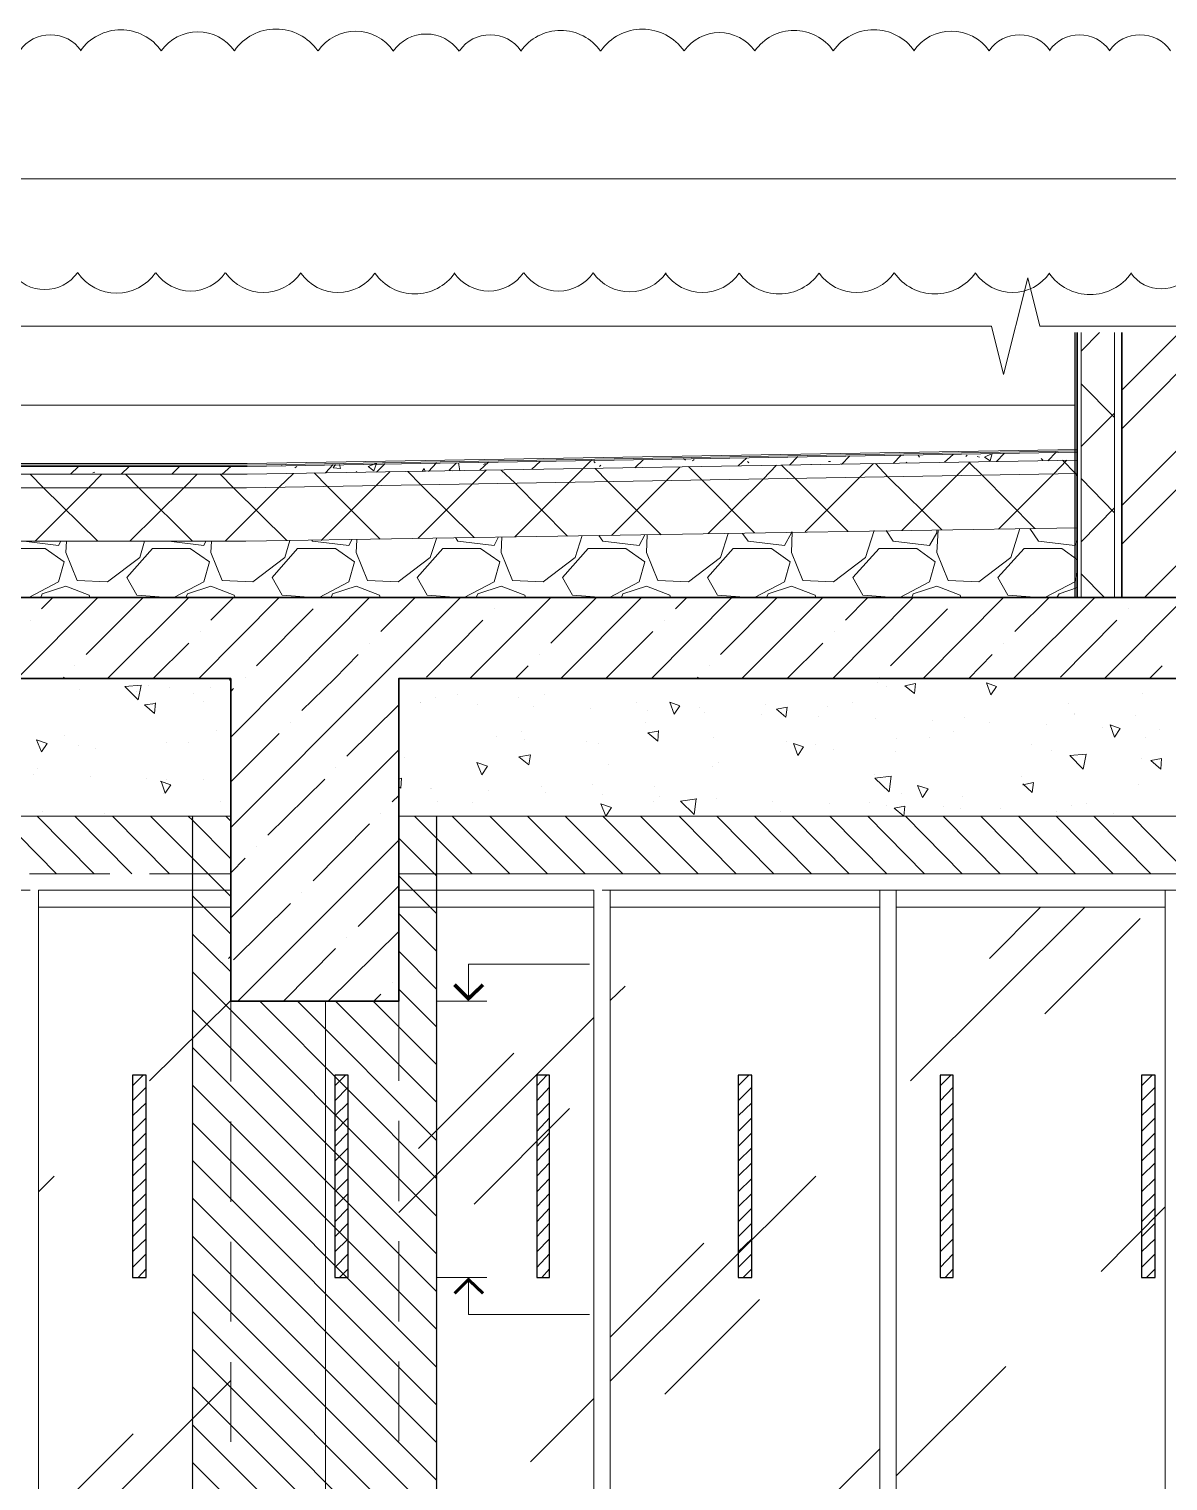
# Model space of a CAD drawing. Header units: millimetres. Extents: x -356862 to 418287, y 0 to 839748.
# Drawn here: x 323651 to 327039, y 785064 to 789381 of the extents above; entities that cross this region are included whole.
import ezdxf

# ---------------------------------------------------------------- set-up
doc = ezdxf.new("R2010")
doc.units = ezdxf.units.MM
doc.layers.add('PDF _Геометрия', color=7, linetype='Continuous', true_color=0xbababa)
doc.layers.add('PDF _Сплошная заливка', color=7, linetype='Continuous', true_color=0xf50000)

msp = doc.modelspace()

# ---------------------------------------------------------------- linework, layer by layer
at = {"layer": 'PDF _Геометрия', "color": 1, "lineweight": 20}
for points in [[(324509.543, 789316.6211, 0.520539998), (324261.5753, 789316.6211, 0.520539888), (324044.309, 789316.2771, 0.520539925), (323803.5331, 789316.3095)], [(326284.3729, 789316.3095, 0.520539925), (326043.3413, 789316.3095, 0.520539923), (325809.7029, 789315.9978, 0.520539928), (325599.5544, 789315.9655, 0.520539998), (325351.8412, 789316.6211)], [(326688.8843, 789316.8357, 0.52053993), (326506.8101, 789316.8357, 0.520539952), (326282.7671, 789316.5888)], [(324459.6285, 788655.1916, 0.520540001), (324679.8516, 788655.1916, 0.520539885), (324917.1606, 788655.4709)], [(325122.8416, 788655.8149, 0.520539899), (325329.1924, 788655.8149, 0.520539888), (325546.0967, 788656.4059)], [(325543.5436, 788655.1916, 0.520540001), (325763.7667, 788655.1916, 0.520539885), (326001.0757, 788655.4709, 0.520539952), (326224.8941, 788656.0921, 0.520539925), (326466.4369, 788656.3736)]]:
    msp.add_lwpolyline(points, format="xyb", dxfattribs=at)
at = {"layer": 'PDF _Геометрия', "color": 251, "lineweight": 20, "true_color": 0x545454}
msp.add_lwpolyline([(329223.6235, 785760.2643), (329213.0388, 785781.4336), (327686.7284, 788935.6675), (327593.5832, 788935.6675), (323205.1759, 788935.6675)], dxfattribs=at)
at = {"layer": 'PDF _Геометрия', "color": 7, "lineweight": 5}
for points in [[(335709.9138, 788497.4619), (335623.1195, 788497.4619), (326657.8977, 788497.4619), (326621.9098, 788641.4135), (326549.934, 788353.5103), (326513.9461, 788497.4619), (317546.6074, 788497.4619), (317459.813, 788497.4619)], [(326761.6276, 788478.4094), (326761.6276, 787690.9094)], [(326765.8614, 788478.4094), (326765.8614, 787690.9094)], [(326770.0953, 788478.4094), (326770.0953, 787690.9094)], [(326780.68, 788478.4094), (326780.68, 787690.9094)], [(326880.1759, 787690.9094), (326880.1759, 788478.4094), (326880.1759, 787690.9094)], [(323459.2082, 788262.482), (326761.6276, 788262.482)], [(326770.0953, 788131.232), (324299.6316, 788088.8933), (323450.7405, 788088.8933)], [(321149.6316, 787041.0103), (324250.9421, 787041.0103)], [(324750.5388, 787041.0103), (328950.5388, 787041.0103)], [(323651.8493, 786869.5385), (323891.063, 786869.5385)], [(324009.6114, 786869.5385), (324250.9421, 786869.5385)], [(324750.5388, 786869.5385), (328950.5388, 786869.5385)]]:
    msp.add_lwpolyline(points, dxfattribs=at)
at = {"layer": 'PDF _Геометрия', "color": 7, "lineweight": 30}
for points in [[(317546.6074, 787449.5788), (320650.0348, 787449.5788), (320650.0348, 786490.607), (321149.6316, 786490.607), (321149.6316, 787449.5788), (324250.9421, 787449.5788), (324250.9421, 786490.607), (324750.5388, 786490.607), (324750.5388, 787449.5788), (328950.5388, 787449.5788), (328950.5388, 786490.607), (329452.2526, 786490.607), (329452.2526, 787449.5788), (334952.0509, 787449.5788), (334952.0509, 787690.9094), (334952.0509, 788497.4619)], [(334702.2526, 788497.4619), (334702.2526, 787690.9094), (317546.6074, 787690.9094)], [(326901.3453, 788478.4094), (326901.3453, 787690.9094)]]:
    msp.add_lwpolyline(points, dxfattribs=at)
at = {"layer": 'PDF _Геометрия', "lineweight": 5}
for points in [[(326780.68, 788423.3691), (326835.7203, 788478.4094)], [(326901.3453, 788306.9377), (327074.934, 788480.5264)], [(326901.3453, 787963.9941), (327417.8776, 788480.5264)], [(326901.3453, 788192.6232), (327189.2485, 788480.5264)], [(326901.3453, 787849.6796), (327532.1921, 788480.5264)], [(326969.0872, 787690.9094), (327760.8211, 788480.5264)], [(326880.1759, 788226.4941), (326780.68, 788325.9901)], [(326780.68, 788139.6998), (326880.1759, 788239.1957)], [(324991.8695, 788069.8409), (325017.2727, 788093.1272)], [(325095.5993, 787870.849), (325258.6034, 788033.853), (325298.8251, 788074.0748), (325324.2284, 788099.478)], [(325146.4058, 788071.9578), (325171.809, 788095.2441)], [(325330.5792, 788095.2441), (325334.813, 788091.0103)], [(325453.3614, 788076.1917), (325478.7647, 788101.5949)], [(325597.313, 788103.7119), (325603.6638, 788099.478)], [(325624.8332, 788097.3611), (325629.0671, 788101.5949)], [(325760.3171, 788082.5425), (325785.7203, 788105.8288)], [(325787.8372, 788095.2441), (325792.0711, 788091.0103)], [(325912.7364, 788084.6594), (325938.1397, 788110.0627)], [(326029.1679, 788095.2441), (326035.5187, 788095.2441)], [(326067.2727, 788086.7764), (326092.6759, 788112.1796)], [(326221.809, 788088.8933), (326245.0953, 788114.2965)], [(326247.2122, 787889.9014), (326410.2163, 788052.9054), (326450.438, 788093.1272)], [(326259.9138, 788091.0103), (326262.0308, 788093.1272)], [(326295.9018, 788114.2965), (326300.1356, 788107.9457)], [(326374.2284, 788093.1272), (326399.6316, 788116.4135)], [(326437.7364, 788110.0627), (326441.9703, 788114.2965)], [(326643.0792, 787896.2522), (326486.4259, 788055.0224), (326446.2042, 788093.1272)], [(326471.6074, 788110.0627), (326477.9582, 788107.9457)], [(326528.7647, 788095.2441), (326552.0509, 788118.5304)], [(326535.1155, 787894.1353), (326698.1195, 788057.1393), (326738.3413, 788099.478)], [(326662.1316, 788103.7119), (326666.3655, 788099.478)], [(326681.184, 788097.3611), (326706.5872, 788122.7643)], [(326770.0953, 788052.9054), (326763.7445, 788059.2562), (326725.6397, 788099.478)], [(323855.0751, 787858.1474), (323694.188, 788016.9175), (323653.9663, 788057.1393)], [(323668.7848, 787858.1474), (323827.555, 788016.9175), (323867.7768, 788057.1393)], [(323774.6316, 788057.1393), (323797.9179, 788080.4256)], [(323840.2566, 788061.3732), (323846.6074, 788063.4901)], [(323924.934, 788057.1393), (323948.2203, 788080.4256)], [(324136.6276, 787858.1474), (323977.8574, 788016.9175), (323937.6356, 788057.1393)], [(323950.3372, 787858.1474), (324111.2243, 788016.9175), (324151.4461, 788057.1393)], [(323973.6235, 788080.4256), (323979.9743, 788080.4256)], [(324075.2364, 788057.1393), (324098.5227, 788080.4256)], [(324418.18, 787860.2643), (324259.4098, 788016.9175), (324219.188, 788057.1393)], [(324225.5388, 788057.1393), (324250.9421, 788080.4256)], [(324234.0066, 787858.1474), (324394.8937, 788019.0344), (324437.2324, 788059.2562)], [(324401.2445, 788082.5425), (324403.3614, 788082.5425)], [(324441.4663, 788076.1917), (324447.8171, 788080.4256)], [(324695.4985, 787864.4982), (324538.8453, 788021.1514), (324498.6235, 788061.3732)], [(324519.7929, 787860.2643), (324682.7969, 788023.2683), (324725.1356, 788065.607)], [(324532.4945, 788061.3732), (324555.7808, 788086.7764)], [(324574.8332, 788086.7764), (324576.9501, 788074.0748), (324555.7808, 788076.1917), (324562.1316, 788086.7764)], [(324623.5227, 788065.607), (324625.6397, 788063.4901)], [(324684.9138, 788088.8933), (324676.4461, 788067.724), (324659.5106, 788080.4256), (324682.7969, 788088.8933)], [(324684.9138, 788063.4901), (324710.3171, 788088.8933)], [(324974.934, 787868.732), (324816.1638, 788025.3853), (324778.059, 788065.607)], [(324807.6961, 787866.6151), (324970.7001, 788029.6191), (325010.9219, 788069.8409)], [(324820.3977, 788065.607), (324826.7485, 788074.0748), (324828.8655, 788065.607)], [(324839.4501, 788065.607), (324862.7364, 788091.0103)], [(324909.309, 788067.724), (324900.8413, 788069.8409), (324922.0106, 788091.0103)], [(324932.5953, 788067.724), (324928.3614, 788091.0103)], [(325002.4542, 788086.7764), (325008.805, 788088.8933)], [(325252.2526, 787872.9659), (325095.5993, 788031.7361), (325055.3776, 788069.8409)], [(325531.688, 787877.1998), (325372.9179, 788035.9699), (325334.813, 788074.0748)], [(325347.5147, 788080.4256), (325351.7485, 788084.6594)], [(325383.5026, 787875.0828), (325546.5066, 788038.0869), (325586.7284, 788078.3086)], [(325809.0066, 787883.5506), (325652.3534, 788040.2038), (325612.1316, 788080.4256)], [(325671.4058, 787881.4336), (325834.4098, 788042.3207), (325874.6316, 788084.6594)], [(326086.3251, 787887.7844), (325929.6719, 788044.4377), (325889.4501, 788084.6594)], [(325959.309, 787885.6675), (326122.313, 788048.6715), (326162.5348, 788088.8933)], [(325976.2445, 788086.7764), (325978.3614, 788086.7764)], [(326365.7606, 787892.0183), (326206.9905, 788048.6715), (326168.8856, 788088.8933)], [(326880.1759, 787942.8248), (326780.68, 788044.4377)], [(326780.68, 787856.0304), (326880.1759, 787957.6433)], [(325345.3977, 787875.0828), (325358.0993, 787858.1474), (325466.063, 787845.4457), (325482.9985, 787877.1998)], [(325489.3493, 787877.1998), (325487.2324, 787824.2764), (325521.1034, 787741.7159), (325612.1316, 787737.482), (325707.3937, 787809.4578), (325730.68, 787881.4336)], [(325773.0187, 787881.4336), (325789.9542, 787858.1474), (325897.9179, 787845.4457), (325919.0872, 787883.5506), (325919.0872, 787885.6675)], [(325921.2042, 787885.6675), (325919.0872, 787824.2764), (325952.9582, 787741.7159), (326043.9864, 787737.482), (326139.2485, 787809.4578), (326164.6518, 787889.9014)], [(326200.6397, 787889.9014), (326221.809, 787858.1474), (326329.7727, 787845.4457), (326350.9421, 787883.5506), (326350.9421, 787892.0183)], [(326355.1759, 787892.0183), (326350.9421, 787824.2764), (326384.813, 787741.7159), (326475.8413, 787737.482), (326571.1034, 787809.4578), (326598.6235, 787896.2522)], [(326628.2606, 787896.2522), (326653.6638, 787858.1474), (326761.6276, 787845.4457), (326770.0953, 787860.2643)], [(323630.68, 787690.9094), (323539.6518, 787697.2603), (323510.0147, 787750.1836), (323586.2243, 787836.978), (323698.4219, 787836.978), (323755.5792, 787796.7562), (323738.6437, 787737.482), (323649.7324, 787690.9094)], [(323634.9138, 787858.1474), (323738.6437, 787845.4457), (323744.9945, 787858.1474)], [(323761.93, 787858.1474), (323759.813, 787824.2764), (323793.684, 787741.7159), (323884.7122, 787737.482), (323979.9743, 787809.4578), (323994.7929, 787858.1474)], [(324064.6518, 787690.9094), (323971.5066, 787697.2603), (323941.8695, 787750.1836), (324018.0792, 787836.978), (324130.2768, 787836.978), (324187.434, 787796.7562), (324170.4985, 787737.482), (324081.5872, 787690.9094)], [(324066.7687, 787858.1474), (324170.4985, 787845.4457), (324176.8493, 787858.1474)], [(324193.7848, 787858.1474), (324191.6679, 787824.2764), (324225.5388, 787741.7159), (324316.5671, 787737.482), (324411.8292, 787809.4578), (324426.6477, 787860.2643)], [(324496.5066, 787690.9094), (324403.3614, 787697.2603), (324373.7243, 787750.1836), (324449.934, 787836.978), (324562.1316, 787836.978), (324619.2888, 787796.7562), (324602.3534, 787737.482), (324513.4421, 787690.9094)], [(324492.2727, 787860.2643), (324494.3897, 787858.1474), (324602.3534, 787845.4457), (324610.8211, 787862.3812)], [(324625.6397, 787862.3812), (324623.5227, 787824.2764), (324657.3937, 787741.7159), (324748.4219, 787737.482), (324843.684, 787809.4578), (324862.7364, 787866.6151)], [(324928.3614, 787690.9094), (324835.2163, 787697.2603), (324805.5792, 787750.1836), (324881.7888, 787836.978), (324993.9864, 787836.978), (325051.1437, 787796.7562), (325034.2082, 787737.482), (324945.2969, 787690.9094)], [(324919.8937, 787868.732), (324926.2445, 787858.1474), (325034.2082, 787845.4457), (325046.9098, 787870.849)], [(325057.4945, 787870.849), (325055.3776, 787824.2764), (325089.2485, 787741.7159), (325180.2768, 787737.482), (325275.5388, 787809.4578), (325296.7082, 787875.0828)], [(325360.2163, 787690.9094), (325267.0711, 787697.2603), (325237.434, 787750.1836), (325313.6437, 787836.978), (325425.8413, 787836.978), (325482.9985, 787796.7562), (325466.063, 787737.482), (325377.1518, 787690.9094)], [(325792.0711, 787690.9094), (325698.9259, 787697.2603), (325669.2888, 787750.1836), (325745.4985, 787836.978), (325859.813, 787836.978), (325914.8534, 787796.7562), (325897.9179, 787737.482), (325809.0066, 787690.9094)], [(326223.9259, 787690.9094), (326130.7808, 787697.2603), (326101.1437, 787750.1836), (326179.4703, 787836.978), (326291.6679, 787836.978), (326346.7082, 787796.7562), (326329.7727, 787737.482), (326240.8614, 787690.9094)], [(326655.7808, 787690.9094), (326562.6356, 787697.2603), (326532.9985, 787750.1836), (326611.3251, 787836.978), (326723.5227, 787836.978), (326770.0953, 787803.107)], [(326770.0953, 787765.0022), (326761.6276, 787737.482), (326672.7163, 787690.9094)], [(326850.5388, 787690.9094), (326780.68, 787760.7683)], [(323685.7203, 787690.9094), (323689.9542, 787701.4941), (323759.813, 787724.7804), (323829.6719, 787697.2603), (323831.7888, 787690.9094)], [(324117.5751, 787690.9094), (324121.809, 787701.4941), (324191.6679, 787724.7804), (324261.5268, 787697.2603), (324263.6437, 787690.9094)], [(324549.43, 787690.9094), (324553.6638, 787701.4941), (324623.5227, 787724.7804), (324693.3816, 787697.2603), (324695.4985, 787690.9094)], [(324981.2848, 787690.9094), (324985.5187, 787701.4941), (325055.3776, 787724.7804), (325125.2364, 787697.2603), (325127.3534, 787690.9094)], [(325413.1397, 787690.9094), (325417.3735, 787701.4941), (325487.2324, 787724.7804), (325557.0913, 787697.2603), (325559.2082, 787690.9094)], [(325844.9945, 787690.9094), (325849.2284, 787701.4941), (325919.0872, 787724.7804), (325988.9461, 787697.2603), (325991.063, 787690.9094)], [(326276.8493, 787690.9094), (326281.0832, 787701.4941), (326350.9421, 787724.7804), (326420.8009, 787697.2603), (326422.9179, 787690.9094)], [(326708.7042, 787690.9094), (326715.055, 787701.4941), (326770.0953, 787720.5465)], [(323615.8614, 787449.5788), (323855.0751, 787690.9094)], [(323687.8372, 787657.0385), (323721.7082, 787690.9094)], [(323821.2042, 787521.5546), (323990.559, 787690.9094)], [(323884.7122, 787449.5788), (324126.0429, 787690.9094)], [(324155.68, 787449.5788), (324394.8937, 787690.9094)], [(324191.6679, 787623.1675), (324259.4098, 787690.9094)], [(324250.9421, 787275.9901), (324424.5308, 787449.5788), (324663.7445, 787690.9094)], [(324250.9421, 787007.1393), (324693.3816, 787449.5788), (324934.7122, 787690.9094)], [(324530.3776, 787690.9094), (324530.3776, 787690.9094)], [(324697.6155, 787589.2965), (324799.2284, 787690.9094)], [(324962.2324, 787449.5788), (325203.563, 787690.9094)], [(325068.0792, 787690.9094), (325068.0792, 787690.9094)], [(325203.563, 787555.4256), (325339.0469, 787690.9094)], [(325233.2001, 787449.5788), (325472.4138, 787690.9094)], [(325502.0509, 787449.5788), (325741.2647, 787690.9094)], [(325574.0268, 787657.0385), (325607.8977, 787690.9094)], [(325707.3937, 787521.5546), (325876.7485, 787690.9094)], [(325770.9018, 787449.5788), (326012.2324, 787690.9094)], [(326041.8695, 787449.5788), (326281.0832, 787690.9094)], [(326079.9743, 787623.1675), (326145.5993, 787690.9094)], [(326310.7203, 787449.5788), (326549.934, 787690.9094)], [(326416.5671, 787690.9094), (326416.5671, 787690.9094)], [(326579.5711, 787449.5788), (326820.9018, 787690.9094)], [(326583.805, 787589.2965), (326685.4179, 787690.9094)], [(326850.5388, 787449.5788), (327089.7526, 787690.9094)], [(326954.2687, 787690.9094), (326954.2687, 787690.9094)], [(323653.9663, 787623.1675), (323653.9663, 787623.1675)], [(324327.1518, 787487.6836), (324496.5066, 787657.0385)], [(324833.0993, 787453.8127), (325000.3372, 787623.1675)], [(325034.2082, 787657.0385), (325034.2082, 787657.0385)], [(325540.1558, 787623.1675), (325540.1558, 787623.1675)], [(326213.3413, 787487.6836), (326382.6961, 787657.0385)], [(326719.2888, 787453.8127), (326886.5268, 787623.1675)], [(326920.3977, 787657.0385), (326920.3977, 787657.0385)], [(324159.9138, 787589.2965), (324159.9138, 787589.2965)], [(325366.5671, 787449.5788), (325506.2848, 787589.2965)], [(326046.1034, 787589.2965), (326046.1034, 787589.2965)], [(324020.1961, 787449.5788), (324126.0429, 787555.4256)], [(324663.7445, 787555.4256), (324663.7445, 787555.4256)], [(325906.3856, 787449.5788), (326012.2324, 787555.4256)], [(326549.934, 787555.4256), (326549.934, 787555.4256)], [(324462.6356, 787354.3167), (324560.0147, 787449.5788), (324629.8735, 787521.5546)], [(325169.6921, 787521.5546), (325169.6921, 787521.5546)], [(326446.2042, 787449.5788), (326516.063, 787521.5546)], [(323751.3453, 787449.5788), (323755.5792, 787453.8127)], [(323787.3332, 787487.6836), (323787.3332, 787487.6836)], [(324293.2808, 787453.8127), (324293.2808, 787453.8127)], [(325097.7163, 787449.5788), (325135.8211, 787487.6836)], [(325637.5348, 787449.5788), (325641.7687, 787453.8127)], [(325675.6397, 787487.6836), (325675.6397, 787487.6836)], [(326179.4703, 787453.8127), (326179.4703, 787453.8127)], [(326983.9058, 787449.5788), (327022.0106, 787487.6836)], [(324250.9421, 787411.474), (324259.4098, 787419.9417)], [(324596.0026, 787218.8328), (324750.5388, 787371.2522)], [(324428.7647, 787320.4457), (324428.7647, 787320.4457)], [(324250.9421, 787142.6232), (324394.8937, 787286.5748)], [(324250.9421, 786738.2885), (324750.5388, 787237.8853)], [(324361.0227, 786983.853), (324530.3776, 787151.0909)], [(324562.1316, 787184.9619), (324562.1316, 787184.9619)], [(324731.4864, 787083.349), (324750.5388, 787102.4014)], [(324496.5066, 786848.3691), (324663.7445, 787017.724)], [(324697.6155, 787049.478), (324697.6155, 787049.478)], [(324272.1114, 786490.607), (324750.5388, 786969.0344)], [(324327.1518, 786949.982), (324327.1518, 786949.982)], [(324250.9421, 786871.6554), (324293.2808, 786916.1111)], [(324462.6356, 786814.4982), (324462.6356, 786814.4982)], [(324629.8735, 786712.8853), (324750.5388, 786833.5506)], [(324259.4098, 786613.3893), (324428.7647, 786780.6272)], [(324540.9622, 786490.607), (324750.5388, 786698.0667)], [(324596.0026, 786679.0143), (324596.0026, 786679.0143)], [(324407.5953, 786490.607), (324562.1316, 786647.2603)], [(324731.4864, 786545.6474), (324731.4864, 786545.6474)], [(324676.4461, 786490.607), (324697.6155, 786511.7764)]]:
    msp.add_lwpolyline(points, dxfattribs=at)
at = {"layer": 'PDF _Геометрия', "color": 7, "lineweight": 20}
for points in [[(326770.0953, 788126.9982), (324299.6316, 788084.6594), (323450.7405, 788084.6594)], [(326770.0953, 788122.7643), (324299.6316, 788080.4256), (323450.7405, 788080.4256)], [(326770.0953, 788099.478), (324299.6316, 788057.1393), (323450.7405, 788057.1393)], [(326770.0953, 788059.2562), (324297.5147, 788016.9175), (323450.7405, 788016.9175)], [(326770.0953, 787898.3691), (324295.3977, 787858.1474), (323450.7405, 787858.1474)]]:
    msp.add_lwpolyline(points, dxfattribs=at)
at = {"layer": 'PDF _Геометрия', "lineweight": 5}
msp.add_lwpolyline([(326516.063, 788118.5304), (326509.7122, 788097.3611), (326492.7768, 788107.9457)], close=True, dxfattribs=at)
at = {"layer": 'PDF _Геометрия', "color": 7, "lineweight": 5}
for points in [[(321149.6316, 787449.5788), (324250.9421, 787449.5788), (324250.9421, 787041.0103), (321149.6316, 787041.0103)], [(324750.5388, 787449.5788), (328950.5388, 787449.5788), (328950.5388, 787041.0103), (324750.5388, 787041.0103)]]:
    msp.add_lwpolyline(points, close=True, dxfattribs=at)
at = {"layer": 'PDF _Геометрия', "color": 254, "lineweight": 5, "true_color": 0xdcdcdc}
for points in [[(324250.9421, 787438.9941), (324246.7082, 787447.4619), (324250.9421, 787445.3449)], [(323800.0348, 787417.8248), (323800.0348, 787417.8248)], [(323969.3897, 787411.474), (323969.3897, 787411.474)], [(324007.4945, 787428.4094), (324007.4945, 787428.4094)], [(324068.8856, 787422.0586), (324068.8856, 787422.0586)], [(324138.7445, 787405.1232), (324138.7445, 787405.1232)], [(324191.6679, 787422.0586), (324191.6679, 787422.0586)], [(326175.2364, 787436.8772), (326175.2364, 787436.8772)], [(326202.7566, 787426.2925), (326202.7566, 787426.2925)], [(326962.7364, 787405.1232), (326962.7364, 787405.1232)], [(324026.5469, 787377.603), (324024.43, 787345.849), (323994.7929, 787371.2522), (324026.5469, 787375.4861)], [(324170.4985, 787381.8369), (324170.4985, 787381.8369)], [(324814.0469, 787379.7199), (324814.0469, 787379.7199)], [(324816.1638, 787379.7199), (324816.1638, 787379.7199)], [(324858.5026, 787392.4215), (324858.5026, 787392.4215)], [(324926.2445, 787400.8893), (324926.2445, 787400.8893)], [(324985.5187, 787373.3691), (324985.5187, 787373.3691)], [(325108.3009, 787394.5385), (325108.3009, 787394.5385)], [(325152.7566, 787367.0183), (325152.7566, 787367.0183)], [(325184.5106, 787400.8893), (325184.5106, 787400.8893)], [(325322.1114, 787360.6675), (325322.1114, 787360.6675)], [(325457.5953, 787377.603), (325457.5953, 787377.603)], [(325646.0026, 787364.9014), (325646.0026, 787364.9014)], [(325842.8776, 787373.3691), (325842.8776, 787373.3691)], [(326027.0509, 787367.0183), (326027.0509, 787367.0183)], [(326101.1437, 787377.603), (326101.1437, 787377.603)], [(326742.5751, 787375.4861), (326742.5751, 787375.4861)], [(325485.1155, 787320.4457), (325485.1155, 787320.4457)], [(325491.4663, 787354.3167), (325491.4663, 787354.3167)], [(325660.8211, 787347.9659), (325660.8211, 787347.9659)], [(325830.1759, 787343.732), (325830.1759, 787343.732)], [(325999.5308, 787337.3812), (325999.5308, 787337.3812)], [(326168.8856, 787331.0304), (326168.8856, 787331.0304)], [(326338.2405, 787324.6796), (326338.2405, 787324.6796)], [(326433.5026, 787335.2643), (326433.5026, 787335.2643)], [(326507.5953, 787318.3288), (326507.5953, 787318.3288)], [(326761.6276, 787345.849), (326761.6276, 787345.849)], [(326761.6276, 787343.732), (326761.6276, 787343.732)], [(326943.684, 787339.4982), (326943.684, 787339.4982)], [(323755.5792, 787280.224), (323755.5792, 787280.224)], [(324208.6034, 787295.0425), (324208.6034, 787295.0425)], [(325042.6759, 787278.107), (325042.6759, 787278.107)], [(325116.7687, 787292.9256), (325116.7687, 787292.9256)], [(325523.2203, 787295.0425), (325521.1034, 787263.2885), (325491.4663, 787288.6917), (325523.2203, 787292.9256)], [(325686.2243, 787275.9901), (325686.2243, 787275.9901)], [(326329.7727, 787273.8732), (326329.7727, 787273.8732)], [(326401.7485, 787292.9256), (326401.7485, 787292.9256)], [(326676.9501, 787311.978), (326676.9501, 787311.978)], [(326844.188, 787305.6272), (326844.188, 787305.6272)], [(326973.3211, 787273.8732), (326973.3211, 787273.8732)], [(327013.5429, 787299.2764), (327013.5429, 787299.2764)], [(323797.9179, 787250.5869), (323797.9179, 787250.5869)], [(323848.7243, 787242.1191), (323848.7243, 787242.1191)], [(324058.3009, 787259.0546), (324058.3009, 787259.0546)], [(324126.0429, 787259.0546), (324126.0429, 787259.0546)], [(325125.2364, 787267.5224), (325125.2364, 787267.5224)], [(325309.4098, 787261.1715), (325309.4098, 787261.1715)], [(325345.3977, 787256.9377), (325345.3977, 787256.9377)], [(325904.2687, 787263.2885), (325904.2687, 787263.2885)], [(325988.9461, 787254.8207), (325988.9461, 787254.8207)], [(326043.9864, 787240.0022), (326043.9864, 787240.0022)], [(326228.1598, 787233.6514), (326228.1598, 787233.6514)], [(326232.3937, 787271.7562), (326232.3937, 787271.7562)], [(326632.4945, 787254.8207), (326632.4945, 787254.8207)], [(326693.8856, 787235.7683), (326693.8856, 787235.7683)], [(324767.4743, 787214.599), (324767.4743, 787214.599)], [(325375.0348, 787193.4296), (325375.0348, 787193.4296)], [(325684.1074, 787187.0788), (325684.1074, 787187.0788)], [(325703.1598, 787199.7804), (325703.1598, 787199.7804)], [(326960.6195, 787212.482), (326960.6195, 787212.482)], [(323664.5509, 787165.9094), (323664.5509, 787165.9094)], [(323675.1356, 787182.8449), (323675.1356, 787182.8449)], [(323833.9058, 787159.5586), (323833.9058, 787159.5586)], [(324001.1437, 787153.2078), (324001.1437, 787153.2078)], [(324041.3655, 787144.7401), (324073.1195, 787134.1554), (324056.184, 787108.7522), (324043.4824, 787144.7401)], [(324058.3009, 787151.0909), (324058.3009, 787151.0909)], [(324170.4985, 787148.974), (324170.4985, 787148.974)], [(324750.5388, 787151.0909), (324759.0066, 787153.2078), (324756.8897, 787123.5707), (324750.5388, 787127.8046)], [(326164.6518, 787163.7925), (326164.6518, 787163.7925)], [(326602.8574, 787159.5586), (326602.8574, 787159.5586)], [(324049.8332, 787108.7522), (324049.8332, 787108.7522)], [(324845.8009, 787121.4538), (324845.8009, 787121.4538)], [(324847.9179, 787123.5707), (324847.9179, 787123.5707)], [(325017.2727, 787117.2199), (325017.2727, 787117.2199)], [(325173.9259, 787129.9215), (325173.9259, 787129.9215)], [(325186.6276, 787110.8691), (325186.6276, 787110.8691)], [(325326.3453, 787134.1554), (325326.3453, 787134.1554)], [(325355.9824, 787104.5183), (325355.9824, 787104.5183)], [(325510.5187, 787127.8046), (325510.5187, 787127.8046)], [(326245.0953, 787106.6353), (326245.0953, 787106.6353)], [(326427.1518, 787100.2844), (326427.1518, 787100.2844)], [(326607.0913, 787134.1554), (326638.8453, 787140.5062), (326634.6114, 787110.8691), (326607.0913, 787136.2724)], [(326952.1518, 787134.1554), (326952.1518, 787134.1554)], [(324221.305, 787085.4659), (324221.305, 787085.4659)], [(324864.8534, 787083.349), (324864.8534, 787083.349)], [(324968.5832, 787081.232), (324968.5832, 787081.232)], [(325508.4018, 787083.349), (325508.4018, 787083.349)], [(325525.3372, 787098.1675), (325525.3372, 787098.1675)], [(325635.4179, 787091.8167), (325629.0671, 787045.2441), (325588.8453, 787085.4659), (325637.5348, 787091.8167)], [(325635.4179, 787093.9336), (325635.4179, 787093.9336)], [(325694.6921, 787091.8167), (325694.6921, 787091.8167)], [(325861.93, 787085.4659), (325861.93, 787085.4659)], [(326031.2848, 787079.1151), (326031.2848, 787079.1151)], [(326151.9501, 787081.232), (326151.9501, 787081.232)], [(326200.6397, 787072.7643), (326200.6397, 787072.7643)], [(326369.9945, 787068.5304), (326369.9945, 787068.5304)], [(326422.9179, 787064.2965), (326422.9179, 787064.2965)], [(326539.3493, 787062.1796), (326539.3493, 787062.1796)], [(326751.0429, 787072.7643), (326751.0429, 787072.7643)], [(326795.4985, 787079.1151), (326795.4985, 787079.1151)], [(323692.0711, 787055.8288), (323692.0711, 787055.8288)], [(323874.1276, 787049.478), (323874.1276, 787049.478)], [(325885.2163, 787053.7119), (325885.2163, 787053.7119)], [(326708.7042, 787055.8288), (326708.7042, 787055.8288)], [(326878.059, 787049.478), (326878.059, 787049.478)], [(326272.6155, 786253.5103), (326791.2647, 786770.0425)], [(326507.5953, 786617.6232), (326660.0147, 786770.0425)], [(326672.7163, 786452.5022), (326956.3856, 786736.1715)], [(324244.5913, 786617.6232), (324250.9421, 786623.974)], [(325379.2687, 786492.724), (325423.7243, 786535.0627)], [(324009.6114, 786253.5103), (324250.9421, 786492.724)], [(324750.5388, 785861.8772), (325330.5792, 786441.9175)], [(324809.813, 786052.4014), (325093.4824, 786336.0707)], [(324974.934, 785887.2804), (325258.6034, 786170.9498)], [(323679.3695, 785923.2683), (323725.9421, 785969.8409)], [(325379.2687, 785360.1635), (325991.063, 785969.8409)], [(326839.9542, 785686.1715), (327030.4784, 785878.8127)], [(325379.2687, 785491.4135), (325658.7042, 785770.849)], [(325542.2727, 785322.0586), (325823.8251, 785603.6111)], [(326230.2768, 785078.6111), (326556.2848, 785404.6191)], [(323679.3695, 784790.7078), (324250.9421, 785362.2804)], [(325142.1719, 785120.9498), (325330.5792, 785309.357)], [(323679.3695, 784921.9578), (323960.9219, 785203.5103)], [(325942.3735, 784921.9578), (326181.5872, 785159.0546)]]:
    msp.add_lwpolyline(points, dxfattribs=at)
for points in [[(323984.2082, 787430.5264), (323975.7405, 787386.0707), (323935.5187, 787426.2925)], [(326255.68, 787428.4094), (326287.434, 787434.7603), (326285.3171, 787405.1232)], [(326499.1276, 787436.8772), (326528.7647, 787426.2925), (326511.8292, 787400.8893)], [(325557.0913, 787379.7199), (325586.7284, 787369.1353), (325569.7929, 787343.732)], [(325874.6316, 787358.5506), (325906.3856, 787364.9014), (325902.1518, 787335.2643)], [(326867.4743, 787311.978), (326897.1114, 787301.3933), (326880.1759, 787275.9901)], [(323673.0187, 787267.5224), (323704.7727, 787256.9377), (323687.8372, 787231.5344)], [(325925.438, 787256.9377), (325955.0751, 787246.353), (325938.1397, 787220.9498)], [(324983.4018, 787199.7804), (325015.1558, 787189.1957), (324998.2203, 787163.7925)], [(325108.3009, 787216.7159), (325142.1719, 787223.0667), (325137.938, 787193.4296)], [(326795.4985, 787225.1836), (326787.0308, 787180.728), (326746.809, 787220.9498)], [(326988.1397, 787206.1312), (327019.8937, 787212.482), (327017.7768, 787180.728)], [(326215.4582, 787159.5586), (326209.1074, 787112.9861), (326166.7687, 787153.2078)], [(326293.7848, 787132.0385), (326325.5388, 787121.4538), (326308.6034, 787096.0506)], [(325351.7485, 787076.9982), (325383.5026, 787066.4135), (325366.5671, 787041.0103)], [(326223.9259, 787064.2965), (326255.68, 787070.6474), (326253.563, 787041.0103)]]:
    msp.add_lwpolyline(points, close=True, dxfattribs=at)
at = {"layer": 'PDF _Геометрия', "color": 161, "lineweight": 9, "true_color": 0x7f9fff}
for points in [[(323732.2929, 786869.5385), (323562.938, 787041.0103)], [(323844.4905, 786869.5385), (323675.1356, 787041.0103)], [(323956.688, 786869.5385), (323787.3332, 787041.0103)], [(324068.8856, 786869.5385), (323899.5308, 787041.0103)], [(324250.9421, 786801.7965), (324136.6276, 786916.1111), (324011.7284, 787041.0103)], [(324250.9421, 786913.9941), (324136.6276, 787028.3086), (324123.9259, 787041.0103)], [(324250.9421, 787026.1917), (324236.1235, 787041.0103)], [(324968.5832, 786869.5385), (324862.7364, 786975.3853), (324797.1114, 787041.0103)], [(325080.7808, 786869.5385), (324909.309, 787041.0103)], [(325192.9784, 786869.5385), (325021.5066, 787041.0103)], [(325305.1759, 786869.5385), (325133.7042, 787041.0103)], [(325417.3735, 786869.5385), (325245.9018, 787041.0103)], [(325529.5711, 786869.5385), (325358.0993, 787041.0103)], [(325641.7687, 786869.5385), (325470.2969, 787041.0103)], [(325753.9663, 786869.5385), (325584.6114, 787041.0103)], [(325866.1638, 786869.5385), (325696.809, 787041.0103)], [(325978.3614, 786869.5385), (325809.0066, 787041.0103)], [(326090.559, 786869.5385), (325921.2042, 787041.0103)], [(326202.7566, 786869.5385), (326033.4018, 787041.0103)], [(326314.9542, 786869.5385), (326145.5993, 787041.0103)], [(326427.1518, 786869.5385), (326257.7969, 787041.0103)], [(326539.3493, 786869.5385), (326369.9945, 787041.0103)], [(326651.5469, 786869.5385), (326482.1921, 787041.0103)], [(326763.7445, 786869.5385), (326594.3897, 787041.0103)], [(326875.9421, 786869.5385), (326706.5872, 787041.0103)], [(326988.1397, 786869.5385), (326818.7848, 787041.0103)], [(327100.3372, 786869.5385), (326930.9824, 787041.0103)], [(324862.7364, 786863.1877), (324750.5388, 786975.3853)], [(324862.7364, 786750.9901), (324750.5388, 786863.1877)], [(324250.9421, 786689.599), (324136.6276, 786803.9135)], [(324862.7364, 786638.7925), (324750.5388, 786750.9901)], [(324250.9421, 786577.4014), (324136.6276, 786689.599)], [(324862.7364, 786526.5949), (324750.5388, 786638.7925)], [(324862.7364, 785851.2925), (324136.6276, 786577.4014)], [(324862.7364, 786414.3974), (324750.5388, 786526.5949)], [(324862.7364, 785739.0949), (324136.6276, 786465.2038)], [(324862.7364, 785963.4901), (324337.7364, 786490.607)], [(324862.7364, 786075.6877), (324449.934, 786490.607)], [(324862.7364, 786190.0022), (324562.1316, 786490.607)], [(324862.7364, 786302.1998), (324674.3292, 786490.607)], [(324862.7364, 785626.8974), (324136.6276, 786353.0062)], [(324862.7364, 785514.6998), (324136.6276, 786240.8086)], [(324862.7364, 785402.5022), (324136.6276, 786128.6111)], [(324862.7364, 785290.3046), (324136.6276, 786016.4135)], [(324862.7364, 785178.107), (324136.6276, 785904.2159)], [(324862.7364, 785065.9094), (324136.6276, 785792.0183)], [(324862.7364, 784953.7119), (324136.6276, 785679.8207)], [(324862.7364, 784841.5143), (324136.6276, 785567.6232)], [(324862.7364, 784729.3167), (324136.6276, 785455.4256)], [(324862.7364, 784617.1191), (324136.6276, 785343.228)], [(324862.7364, 784504.9215), (324136.6276, 785231.0304)], [(324862.7364, 784392.724), (324136.6276, 785118.8328)]]:
    msp.add_lwpolyline(points, dxfattribs=at)
at = {"layer": 'PDF _Геометрия', "color": 7, "lineweight": 18}
msp.add_lwpolyline([(324136.6276, 787041.0103), (324250.9421, 787041.0103), (324250.9421, 786490.607), (324750.5388, 786490.607), (324750.5388, 787041.0103), (324862.7364, 787041.0103), (324862.7364, 779968.3288), (324449.934, 779968.3288), (324136.6276, 779968.3288)], close=True, dxfattribs=at)
at = {"layer": 'PDF _Геометрия', "lineweight": 18}
msp.add_lwpolyline([(324862.7364, 786869.5385), (328838.3413, 786869.5385), (328838.3413, 787041.0103), (324862.7364, 787041.0103)], close=True, dxfattribs=at)
at = {"layer": 'PDF _Геометрия', "color": 252, "lineweight": 5, "true_color": 0x989898}
for points in [[(323653.9663, 786820.849), (322805.0751, 786820.849), (321928.6638, 786820.849), (321928.6638, 786869.5385), (321928.6638, 786795.4457), (321928.6638, 783488.7925), (321928.6638, 786795.4457)], [(324250.9421, 786770.0425), (323679.3695, 786770.0425), (323679.3695, 786820.849), (324250.9421, 786820.849)], [(324750.5388, 786820.849), (325330.5792, 786820.849), (325330.5792, 786770.0425), (324750.5388, 786770.0425)], [(327906.8897, 786820.849), (327055.8816, 786820.849), (326204.8735, 786820.849), (325355.9824, 786820.849)], [(323679.3695, 786795.4457), (323679.3695, 783488.7925)], [(325330.5792, 786795.4457), (325330.5792, 783488.7925)], [(325379.2687, 786795.4457), (325379.2687, 783488.7925)], [(326181.5872, 786795.4457), (326181.5872, 783488.7925)], [(326230.2768, 786795.4457), (326230.2768, 783488.7925)], [(327030.4784, 786795.4457), (327030.4784, 783488.7925)]]:
    msp.add_lwpolyline(points, dxfattribs=at)
for points in [[(325379.2687, 786770.0425), (325379.2687, 786820.849), (326181.5872, 786820.849), (326181.5872, 786770.0425)], [(326230.2768, 786770.0425), (326230.2768, 786820.849), (327030.4784, 786820.849), (327030.4784, 786770.0425)]]:
    msp.add_lwpolyline(points, close=True, dxfattribs=at)
at = {"layer": 'PDF _Геометрия', "color": 112, "lineweight": 5, "true_color": 0x00b85c}
for points in [[(324957.9985, 786490.607), (324957.9985, 786600.6877), (325317.8776, 786600.6877)], [(324864.8534, 786490.607), (325013.0388, 786490.607)], [(324864.8534, 785669.2361), (325013.0388, 785669.2361)], [(324957.9985, 785669.2361), (324957.9985, 785559.1554), (325317.8776, 785559.1554)]]:
    msp.add_lwpolyline(points, dxfattribs=at)
at = {"layer": 'PDF _Геометрия', "color": 112, "lineweight": 0, "true_color": 0x00b85c}
for points, const_width in [([(325001.3957, 786539.2965), (324957.9985, 786498.0163), (324916.7183, 786539.2965)], 10.7191), ([(325001.3957, 785621.605), (324957.9985, 785662.8853), (324916.7183, 785621.605)], 9.1878)]:
    msp.add_lwpolyline(points, dxfattribs=dict(at, const_width=const_width))
at = {"layer": 'PDF _Геометрия', "color": 7, "lineweight": 9}
for points in [[(324250.9421, 786490.607), (324250.9421, 786251.3933)], [(324750.5388, 786490.607), (324750.5388, 786253.5103)], [(324250.9421, 786132.8449), (324250.9421, 785893.6312)], [(324750.5388, 786134.9619), (324750.5388, 785895.7482)], [(324250.9421, 785775.0828), (324250.9421, 785537.9861)], [(324750.5388, 785777.1998), (324750.5388, 785537.9861)], [(324250.9421, 785417.3207), (324250.9421, 785180.224)], [(324750.5388, 785419.4377), (324750.5388, 785182.3409)]]:
    msp.add_lwpolyline(points, dxfattribs=at)
at = {"layer": 'PDF _Геометрия', "color": 252, "lineweight": 18, "true_color": 0x989898}
msp.add_lwpolyline([(324532.4945, 783186.0707), (324532.4945, 786490.607)], dxfattribs=at)
at = {"layer": 'PDF _Геометрия', "color": 141, "lineweight": 0, "true_color": 0xaed2f4}
for points in [[(323958.805, 786238.6917), (323990.559, 786270.4457)], [(324560.0147, 786238.6917), (324591.7687, 786270.4457)], [(325161.2243, 786238.6917), (325190.8614, 786270.4457)], [(325760.3171, 786238.6917), (325792.0711, 786270.4457)], [(326361.5268, 786238.6917), (326393.2808, 786270.4457)], [(326960.6195, 786238.6917), (326992.3735, 786270.4457)], [(323958.805, 786194.2361), (323999.0268, 786234.4578)], [(324560.0147, 786194.2361), (324600.2364, 786234.4578)], [(325161.2243, 786194.2361), (325199.3292, 786234.4578)], [(325760.3171, 786194.2361), (325800.5388, 786234.4578)], [(326361.5268, 786194.2361), (326399.6316, 786234.4578)], [(326960.6195, 786194.2361), (327000.8413, 786234.4578)], [(323958.805, 786149.7804), (323999.0268, 786187.8853)], [(324560.0147, 786149.7804), (324600.2364, 786187.8853)], [(325161.2243, 786149.7804), (325199.3292, 786187.8853)], [(325760.3171, 786149.7804), (325800.5388, 786187.8853)], [(326361.5268, 786149.7804), (326399.6316, 786187.8853)], [(326960.6195, 786149.7804), (327000.8413, 786187.8853)], [(323958.805, 786103.2078), (323999.0268, 786143.4296)], [(324560.0147, 786103.2078), (324600.2364, 786143.4296)], [(325161.2243, 786103.2078), (325199.3292, 786143.4296)], [(325760.3171, 786103.2078), (325800.5388, 786143.4296)], [(326361.5268, 786103.2078), (326399.6316, 786143.4296)], [(326960.6195, 786103.2078), (327000.8413, 786143.4296)], [(323958.805, 786058.7522), (323999.0268, 786098.974)], [(324560.0147, 786058.7522), (324600.2364, 786098.974)], [(325161.2243, 786058.7522), (325199.3292, 786098.974)], [(325760.3171, 786058.7522), (325800.5388, 786098.974)], [(326361.5268, 786058.7522), (326399.6316, 786098.974)], [(326960.6195, 786058.7522), (327000.8413, 786098.974)], [(323958.805, 786014.2965), (323999.0268, 786054.5183)], [(324560.0147, 786014.2965), (324600.2364, 786054.5183)], [(325161.2243, 786014.2965), (325199.3292, 786054.5183)], [(325760.3171, 786014.2965), (325800.5388, 786054.5183)], [(326361.5268, 786014.2965), (326399.6316, 786054.5183)], [(326960.6195, 786014.2965), (327000.8413, 786054.5183)], [(323958.805, 785969.8409), (323999.0268, 786010.0627)], [(324560.0147, 785969.8409), (324600.2364, 786010.0627)], [(325161.2243, 785969.8409), (325199.3292, 786010.0627)], [(325760.3171, 785969.8409), (325800.5388, 786010.0627)], [(326361.5268, 785969.8409), (326399.6316, 786010.0627)], [(326960.6195, 785969.8409), (327000.8413, 786010.0627)], [(323958.805, 785923.2683), (323999.0268, 785963.4901)], [(324560.0147, 785923.2683), (324600.2364, 785963.4901)], [(325161.2243, 785923.2683), (325199.3292, 785963.4901)], [(325760.3171, 785923.2683), (325800.5388, 785963.4901)], [(326361.5268, 785923.2683), (326399.6316, 785963.4901)], [(326960.6195, 785923.2683), (327000.8413, 785963.4901)], [(323958.805, 785878.8127), (323999.0268, 785919.0344)], [(324560.0147, 785878.8127), (324600.2364, 785919.0344)], [(325161.2243, 785878.8127), (325199.3292, 785919.0344)], [(325760.3171, 785878.8127), (325800.5388, 785919.0344)], [(326361.5268, 785878.8127), (326399.6316, 785919.0344)], [(326960.6195, 785878.8127), (327000.8413, 785919.0344)], [(323958.805, 785834.357), (323999.0268, 785874.5788)], [(324560.0147, 785834.357), (324600.2364, 785874.5788)], [(325161.2243, 785834.357), (325199.3292, 785874.5788)], [(325760.3171, 785834.357), (325800.5388, 785874.5788)], [(326361.5268, 785834.357), (326399.6316, 785874.5788)], [(326960.6195, 785834.357), (327000.8413, 785874.5788)], [(323958.805, 785789.9014), (323999.0268, 785830.1232)], [(324560.0147, 785789.9014), (324600.2364, 785830.1232)], [(325161.2243, 785789.9014), (325199.3292, 785830.1232)], [(325760.3171, 785789.9014), (325800.5388, 785830.1232)], [(326361.5268, 785789.9014), (326399.6316, 785830.1232)], [(326960.6195, 785789.9014), (327000.8413, 785830.1232)], [(323958.805, 785745.4457), (323999.0268, 785783.5506)], [(324560.0147, 785745.4457), (324600.2364, 785783.5506)], [(325161.2243, 785745.4457), (325199.3292, 785783.5506)], [(325760.3171, 785745.4457), (325800.5388, 785783.5506)], [(326361.5268, 785745.4457), (326399.6316, 785783.5506)], [(326960.6195, 785745.4457), (327000.8413, 785783.5506)], [(323958.805, 785698.8732), (323999.0268, 785739.0949)], [(324560.0147, 785698.8732), (324600.2364, 785739.0949)], [(325161.2243, 785698.8732), (325199.3292, 785739.0949)], [(325760.3171, 785698.8732), (325800.5388, 785739.0949)], [(326361.5268, 785698.8732), (326399.6316, 785739.0949)], [(326960.6195, 785698.8732), (327000.8413, 785739.0949)], [(323975.7405, 785669.2361), (323999.0268, 785694.6393)], [(324574.8332, 785669.2361), (324600.2364, 785694.6393)], [(325176.0429, 785669.2361), (325199.3292, 785694.6393)], [(325775.1356, 785669.2361), (325800.5388, 785694.6393)], [(326376.3453, 785669.2361), (326399.6316, 785694.6393)], [(326975.438, 785669.2361), (327000.8413, 785694.6393)]]:
    msp.add_lwpolyline(points, dxfattribs=at)
at = {"layer": 'PDF _Геометрия', "color": 142, "lineweight": 25, "true_color": 0x008ab8}
for points in [[(323958.805, 785669.2361), (323999.0268, 785669.2361), (323999.0268, 786270.4457), (323958.805, 786270.4457)], [(324560.0147, 785669.2361), (324600.2364, 785669.2361), (324600.2364, 786270.4457), (324560.0147, 786270.4457)], [(325161.2243, 785669.2361), (325199.3292, 785669.2361), (325199.3292, 786270.4457), (325161.2243, 786270.4457)], [(325760.3171, 785669.2361), (325800.5388, 785669.2361), (325800.5388, 786270.4457), (325760.3171, 786270.4457)], [(326361.5268, 785669.2361), (326399.6316, 785669.2361), (326399.6316, 786270.4457), (326361.5268, 786270.4457)], [(326960.6195, 785669.2361), (327000.8413, 785669.2361), (327000.8413, 786270.4457), (326960.6195, 786270.4457)]]:
    msp.add_lwpolyline(points, close=True, dxfattribs=at)
at = {"layer": 'PDF _Геометрия', "color": 1, "lineweight": 20}
for centre, radius, start, end in [((323714.4637, 789253.0851), 111.1391, 35.0024452, 144.9975548), ((324622.6656, 789238.2665), 136.5424, 35.0024432, 144.9975568), ((324832.2508, 789246.7343), 119.6068, 35.0024339, 144.9975661), ((325022.7826, 789253.0851), 111.1391, 35.0024452, 144.9975548), ((325232.3678, 789231.9157), 145.0101, 35.0024492, 144.9975508), ((326775.6762, 789255.202), 109.0222, 35.0024326, 144.9975674), ((326955.6233, 789253.0851), 111.1391, 35.0024452, 144.9975548), ((323697.5271, 788725.9466), 119.6068, 215.0024339, 324.9975661), ((323911.3462, 788736.5334), 140.7762, 215.0024312, 324.9975688), ((324131.5172, 788728.0657), 125.9577, 215.002448, 324.997552), ((324347.4532, 788734.4144), 136.5424, 215.0024432, 324.9975568), ((325018.5487, 788728.0657), 125.9577, 215.002448, 324.997552), ((326576.6767, 788732.2996), 134.4254, 215.0024387, 324.9975613), ((326807.4313, 788740.7673), 149.244, 215.0024495, 324.9975505), ((327019.1335, 788719.5958), 111.1391, 215.0024452, 324.9975548)]:
    msp.add_arc(centre, radius, start, end, dxfattribs=at)
at = {"layer": 'PDF _Сплошная заливка', "color": 161, "true_color": 0x7f9fff, "transparency": 33554559}
for points in [[(324134.5106, 779968.3288), (324140.8614, 779968.3288), (324134.5106, 787041.0103)], [(324140.8614, 779968.3288), (324134.5106, 787041.0103), (324140.8614, 787041.0103)], [(324860.6195, 779968.3288), (324866.9703, 779968.3288), (324860.6195, 787041.0103)], [(324866.9703, 779968.3288), (324860.6195, 787041.0103), (324866.9703, 787041.0103)]]:
    msp.add_solid(points, dxfattribs=at)

doc.saveas('drawing.dxf')
